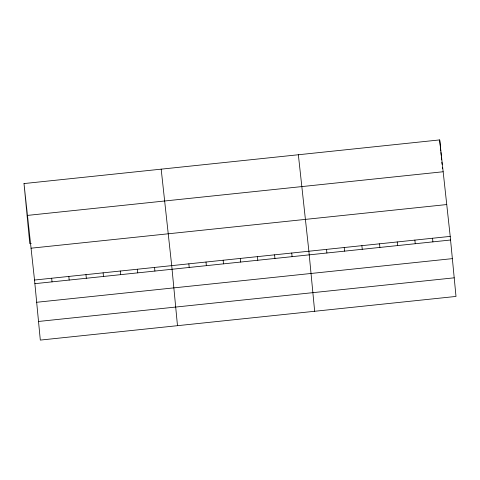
<?xml version="1.0" encoding="UTF-8"?>
<svg xmlns="http://www.w3.org/2000/svg" width="480" height="480" viewBox="0 0 480 480"><rect width="100%" height="100%" fill="white"/><g stroke="black" fill="none" stroke-linecap="round" stroke-linejoin="round"><path stroke-width="0.72" d="M24 183.564L439.686 139.914L450.216 236.388L456 296.436L40.314 340.086L34.53 280.038L24 183.564L29.784 243.612L31.272 243.456M27.474 215.4L443.166 171.75M31.056 248.196L446.742 204.552M34.53 280.038L450.216 236.388M34.878 283.662L450.564 240.012M36.672 302.28L452.358 258.636M38.52 321.462L454.206 277.818M298.356 154.758L308.886 251.232L314.664 311.28M161.178 169.158L171.708 265.632L177.486 325.68M439.686 139.914L440.754 150.99M440.898 152.478L441.186 155.454M441.33 156.948L441.618 159.924M441.828 162.162L442.044 164.376M442.326 167.328L442.47 168.798M432.552 238.242L432.9 241.866M414.882 240.102L415.236 243.726M397.218 241.956L397.566 245.58M379.548 243.81L379.902 247.434M361.884 245.664L362.232 249.288M344.22 247.518L344.568 251.142M326.55 249.372L326.898 252.996M291.738 253.032L292.086 256.656M274.59 254.832L274.938 258.456M257.442 256.632L257.79 260.256M240.294 258.432L240.642 262.056M223.146 260.232L223.5 263.856M206.004 262.032L206.352 265.656M188.856 263.832L189.204 267.456M154.56 267.432L154.908 271.056M137.412 269.232L137.76 272.856M120.264 271.032L120.612 274.656M103.116 272.832L103.47 276.456M85.974 274.632L86.322 278.256M68.826 276.432L69.174 280.056M51.678 278.232L52.026 281.856"/></g></svg>
